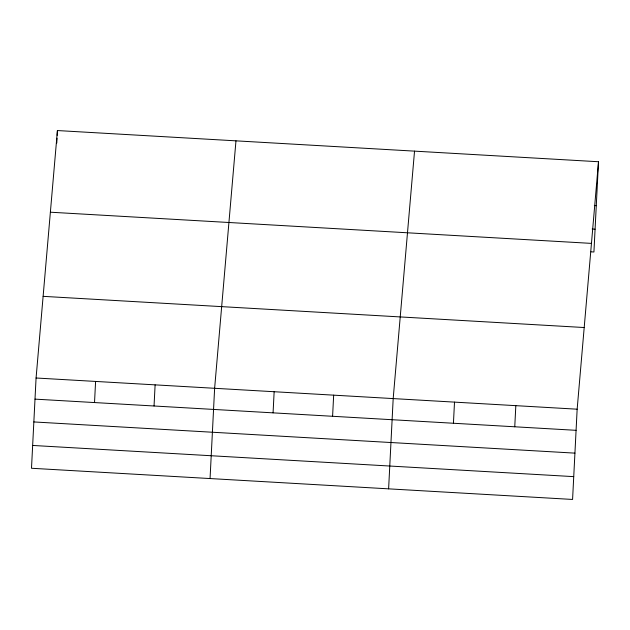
<?xml version="1.0" encoding="UTF-8"?>
<svg xmlns="http://www.w3.org/2000/svg" width="630" height="630" viewBox="0 0 630 630"><rect width="100%" height="100%" fill="white"/><g stroke="black" fill="none" stroke-linecap="round" stroke-linejoin="round"><path stroke-width="0.94" d="M36.075 378L31.5 468.263L572.583 499.448L577.151 409.193L598.5 161.737L57.417 130.552L36.075 378L577.151 409.193M56.787 143.034L57.031 138.23M57.18 135.348L57.417 130.552M94.524 402.562L95.595 381.433M154.043 405.996L155.114 384.867M210.058 478.556L214.625 388.293L235.974 140.837M273.073 412.855L274.144 391.726M332.593 416.28L333.664 395.16M388.615 488.849L393.183 398.585L414.532 151.129M453.435 423.25L454.506 402.121M514.757 426.786L515.828 405.657M598.5 161.737L593.925 252L591.011 251.827M594.326 205.561L596.271 205.679M592.161 229.013L595.082 229.186M50.376 212.208L591.452 243.393M43.116 296.344L584.199 327.529M35.004 399.129L576.08 430.322M33.847 421.942L574.93 453.135M32.658 445.449L573.733 476.634"/></g></svg>
